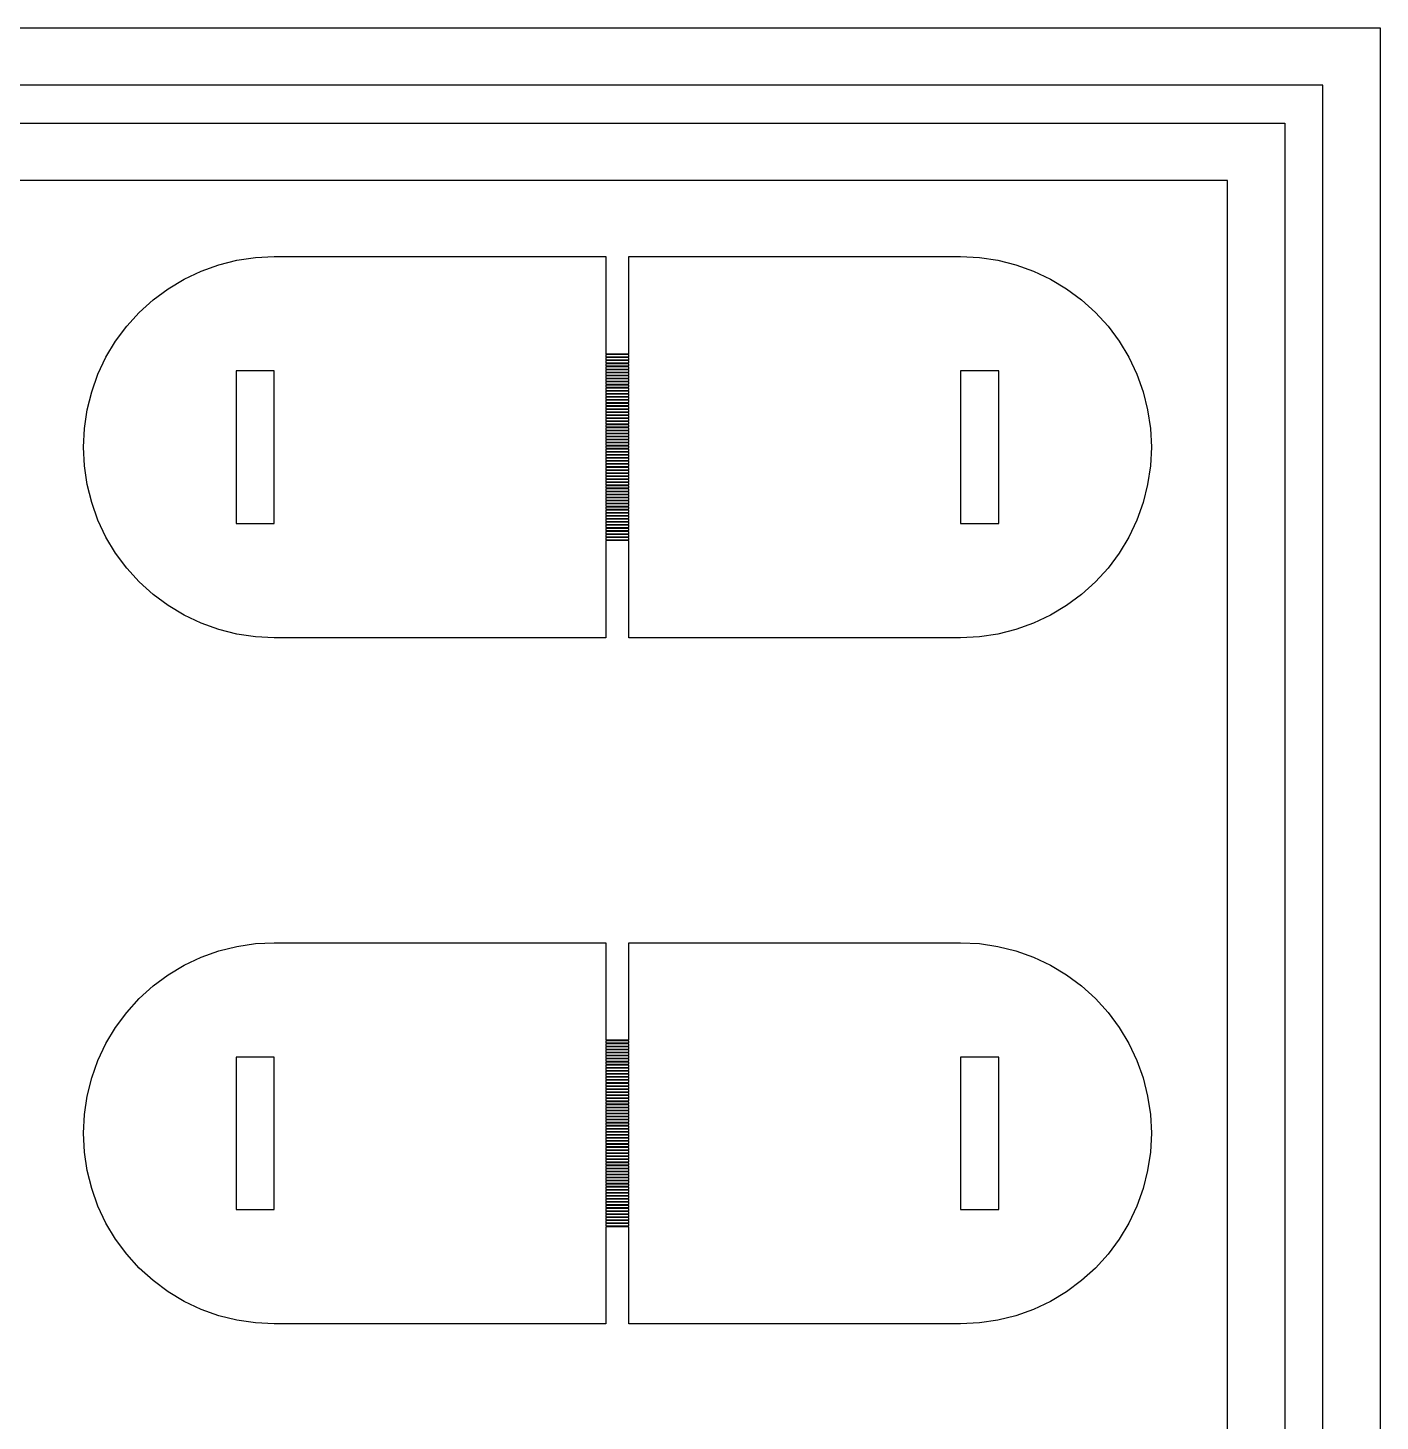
# Model space of a CAD drawing. Header units: metres. Extents: x -16 to 132, y -40 to 113.
# Drawn here: x 93.33 to 111.46, y 55.96 to 74.65 of the extents above; entities that cross this region are included whole.
import ezdxf

# ---------------------------------------------------------------- set-up
doc = ezdxf.new("R2010")
doc.units = ezdxf.units.M

msp = doc.modelspace()

# ---------------------------------------------------------------- linework, layer by layer
for p, q in [((-1.0226, 74.6498), (111.463, 74.6498)), ((111.463, 74.6498), (111.463, -1.0226)), ((110.696, 73.8828), (-0.25565, 73.8828)), ((110.696, -0.25565), (110.696, 73.8828)), ((0.25565, 73.3715), (110.185, 73.3715)), ((110.185, 73.3715), (110.185, 0.25565)), ((109.418, 72.6046), (1.0226, 72.6046)), ((109.418, 1.0226), (109.418, 72.6046)), ((96.3851, 71.5697), (96.6357, 71.582)), ((96.6357, 71.582), (101.084, 71.582)), ((101.084, 71.582), (101.084, 70.2782)), ((101.391, 70.2782), (101.391, 71.582)), ((101.391, 71.582), (105.839, 71.582)), ((105.839, 71.582), (106.09, 71.5697)), ((95.6574, 71.3874), (95.8936, 71.4719)), ((95.8936, 71.4719), (96.1369, 71.5329)), ((96.1369, 71.5329), (96.3851, 71.5697)), ((106.09, 71.5697), (106.338, 71.5329)), ((106.338, 71.5329), (106.581, 71.4719)), ((106.581, 71.4719), (106.817, 71.3874)), ((95.2154, 71.1511), (95.4306, 71.2801)), ((95.4306, 71.2801), (95.6574, 71.3874)), ((106.817, 71.3874), (107.044, 71.2801)), ((107.044, 71.2801), (107.259, 71.1511)), ((95.0139, 71.0017), (95.2154, 71.1511)), ((107.259, 71.1511), (107.461, 71.0017)), ((94.6595, 70.6473), (94.828, 70.8332)), ((94.828, 70.8332), (95.0139, 71.0017)), ((107.461, 71.0017), (107.647, 70.8332)), ((107.647, 70.8332), (107.815, 70.6473)), ((94.5101, 70.4458), (94.6595, 70.6473)), ((107.815, 70.6473), (107.965, 70.4458)), ((94.3811, 70.2306), (94.5101, 70.4458)), ((101.084, 70.2782), (101.391, 70.2782)), ((101.391, 70.2679), (101.084, 70.2679)), ((101.084, 70.2679), (101.084, 70.2373)), ((101.391, 70.2373), (101.391, 70.2679)), ((107.965, 70.4458), (108.094, 70.2306)), ((94.2738, 70.0038), (94.3811, 70.2306)), ((101.084, 70.2373), (101.391, 70.2373)), ((101.391, 70.227), (101.084, 70.227)), ((101.084, 70.227), (101.084, 70.1964)), ((101.084, 70.1964), (101.391, 70.1964)), ((101.391, 70.1861), (101.084, 70.1861)), ((101.084, 70.1861), (101.084, 70.1555)), ((101.084, 70.1555), (101.391, 70.1555)), ((101.391, 70.1452), (101.084, 70.1452)), ((101.084, 70.1452), (101.084, 70.1145)), ((101.084, 70.1145), (101.391, 70.1145)), ((101.391, 70.1043), (101.084, 70.1043)), ((101.084, 70.1043), (101.084, 70.0737)), ((101.391, 70.1964), (101.391, 70.227)), ((101.391, 70.1555), (101.391, 70.1861)), ((101.391, 70.1145), (101.391, 70.1452)), ((101.391, 70.0737), (101.391, 70.1043)), ((108.094, 70.2306), (108.201, 70.0038)), ((94.1893, 69.7676), (94.2738, 70.0038)), ((96.6357, 70.0481), (96.1244, 70.0481)), ((96.1244, 70.0481), (96.1244, 68.0029)), ((96.6357, 68.0029), (96.6357, 70.0481)), ((101.084, 70.0737), (101.391, 70.0737)), ((101.391, 70.0634), (101.084, 70.0634)), ((101.084, 70.0634), (101.084, 70.0327)), ((101.084, 70.0327), (101.391, 70.0327)), ((101.391, 70.0225), (101.084, 70.0225)), ((101.084, 70.0225), (101.084, 69.9918)), ((101.084, 69.9918), (101.391, 69.9918)), ((101.391, 69.9816), (101.084, 69.9816)), ((101.084, 69.9816), (101.084, 69.9509)), ((101.084, 69.9509), (101.391, 69.9509)), ((101.391, 69.9407), (101.084, 69.9407)), ((101.084, 69.9407), (101.084, 69.91)), ((101.084, 69.91), (101.391, 69.91)), ((101.391, 69.8998), (101.084, 69.8998)), ((101.084, 69.8998), (101.084, 69.8691)), ((101.391, 70.0327), (101.391, 70.0634)), ((101.391, 69.9918), (101.391, 70.0225)), ((101.391, 69.9509), (101.391, 69.9816)), ((101.391, 69.91), (101.391, 69.9407)), ((101.391, 69.8691), (101.391, 69.8998)), ((106.35, 70.0481), (105.839, 70.0481)), ((105.839, 70.0481), (105.839, 68.0029)), ((106.35, 68.0029), (106.35, 70.0481)), ((108.201, 70.0038), (108.286, 69.7676)), ((94.1283, 69.5242), (94.1893, 69.7676)), ((101.084, 69.8691), (101.391, 69.8691)), ((101.391, 69.8589), (101.084, 69.8589)), ((101.084, 69.8589), (101.084, 69.8282)), ((101.084, 69.8282), (101.391, 69.8282)), ((101.391, 69.818), (101.084, 69.818)), ((101.084, 69.818), (101.084, 69.7873)), ((101.084, 69.7873), (101.391, 69.7873)), ((101.391, 69.7771), (101.084, 69.7771)), ((101.084, 69.7771), (101.084, 69.7464)), ((101.084, 69.7464), (101.391, 69.7464)), ((101.391, 69.7362), (101.084, 69.7362)), ((101.084, 69.7362), (101.084, 69.7055)), ((101.391, 69.8282), (101.391, 69.8589)), ((101.391, 69.7873), (101.391, 69.818)), ((101.391, 69.7464), (101.391, 69.7771)), ((101.391, 69.7055), (101.391, 69.7362)), ((108.286, 69.7676), (108.346, 69.5242)), ((94.0915, 69.2761), (94.1283, 69.5242)), ((101.084, 69.7055), (101.391, 69.7055)), ((101.391, 69.6953), (101.084, 69.6953)), ((101.084, 69.6953), (101.084, 69.6646)), ((101.084, 69.6646), (101.391, 69.6646)), ((101.391, 69.6544), (101.084, 69.6544)), ((101.084, 69.6544), (101.084, 69.6237)), ((101.084, 69.6237), (101.391, 69.6237)), ((101.391, 69.6135), (101.084, 69.6135)), ((101.084, 69.6135), (101.084, 69.5828)), ((101.084, 69.5828), (101.391, 69.5828)), ((101.391, 69.5726), (101.084, 69.5726)), ((101.084, 69.5726), (101.084, 69.5419)), ((101.084, 69.5419), (101.391, 69.5419)), ((101.391, 69.5317), (101.084, 69.5317)), ((101.084, 69.5317), (101.084, 69.501)), ((101.391, 69.6646), (101.391, 69.6953)), ((101.391, 69.6237), (101.391, 69.6544)), ((101.391, 69.5828), (101.391, 69.6135)), ((101.391, 69.5419), (101.391, 69.5726)), ((101.391, 69.501), (101.391, 69.5317)), ((108.346, 69.5242), (108.383, 69.2761)), ((101.084, 69.501), (101.391, 69.501)), ((101.391, 69.4908), (101.084, 69.4908)), ((101.084, 69.4908), (101.084, 69.4601)), ((101.084, 69.4601), (101.391, 69.4601)), ((101.391, 69.4499), (101.084, 69.4499)), ((101.084, 69.4499), (101.084, 69.4192)), ((101.084, 69.4192), (101.391, 69.4192)), ((101.391, 69.409), (101.084, 69.409)), ((101.084, 69.409), (101.084, 69.3783)), ((101.084, 69.3783), (101.391, 69.3783)), ((101.391, 69.3681), (101.084, 69.3681)), ((101.084, 69.3681), (101.084, 69.3374)), ((101.084, 69.3374), (101.391, 69.3374)), ((101.391, 69.4601), (101.391, 69.4908)), ((101.391, 69.4192), (101.391, 69.4499)), ((101.391, 69.3783), (101.391, 69.409)), ((101.391, 69.3374), (101.391, 69.3681)), ((94.0792, 69.0255), (94.0915, 69.2761)), ((101.391, 69.3272), (101.084, 69.3272)), ((101.084, 69.3272), (101.084, 69.2965)), ((101.084, 69.2965), (101.391, 69.2965)), ((101.391, 69.2862), (101.084, 69.2862)), ((101.084, 69.2862), (101.084, 69.2556)), ((101.084, 69.2556), (101.391, 69.2556)), ((101.391, 69.2453), (101.084, 69.2453)), ((101.084, 69.2453), (101.084, 69.2147)), ((101.084, 69.2147), (101.391, 69.2147)), ((101.391, 69.2044), (101.084, 69.2044)), ((101.084, 69.2044), (101.084, 69.1738)), ((101.084, 69.1738), (101.391, 69.1738)), ((101.391, 69.1635), (101.084, 69.1635)), ((101.084, 69.1635), (101.084, 69.1329)), ((101.391, 69.2965), (101.391, 69.3272)), ((101.391, 69.2556), (101.391, 69.2862)), ((101.391, 69.2147), (101.391, 69.2453)), ((101.391, 69.1738), (101.391, 69.2044)), ((101.391, 69.1329), (101.391, 69.1635)), ((108.383, 69.2761), (108.396, 69.0255)), ((94.0915, 68.7749), (94.0792, 69.0255)), ((101.084, 69.1329), (101.391, 69.1329)), ((101.391, 69.1226), (101.084, 69.1226)), ((101.084, 69.1226), (101.084, 69.0919)), ((101.084, 69.0919), (101.391, 69.0919)), ((101.391, 69.0817), (101.084, 69.0817)), ((101.084, 69.0817), (101.084, 69.0511)), ((101.084, 69.0511), (101.391, 69.0511)), ((101.391, 69.0408), (101.084, 69.0408)), ((101.084, 69.0408), (101.084, 69.0101)), ((101.084, 69.0101), (101.391, 69.0101)), ((101.391, 68.9999), (101.084, 68.9999)), ((101.084, 68.9999), (101.084, 68.9693)), ((101.084, 68.9693), (101.391, 68.9693)), ((101.391, 69.0919), (101.391, 69.1226)), ((101.391, 69.0511), (101.391, 69.0817)), ((101.391, 69.0101), (101.391, 69.0408)), ((101.391, 68.9693), (101.391, 68.9999)), ((108.396, 69.0255), (108.383, 68.7749)), ((94.1283, 68.5267), (94.0915, 68.7749)), ((101.391, 68.959), (101.084, 68.959)), ((101.084, 68.959), (101.084, 68.9284)), ((101.084, 68.9284), (101.391, 68.9284)), ((101.391, 68.9181), (101.084, 68.9181)), ((101.084, 68.9181), (101.084, 68.8875)), ((101.084, 68.8875), (101.391, 68.8875)), ((101.391, 68.8772), (101.084, 68.8772)), ((101.084, 68.8772), (101.084, 68.8465)), ((101.084, 68.8465), (101.391, 68.8465)), ((101.391, 68.8363), (101.084, 68.8363)), ((101.084, 68.8363), (101.084, 68.8056)), ((101.084, 68.8056), (101.391, 68.8056)), ((101.391, 68.7954), (101.084, 68.7954)), ((101.084, 68.7954), (101.084, 68.7647)), ((101.391, 68.9284), (101.391, 68.959)), ((101.391, 68.8875), (101.391, 68.9181)), ((101.391, 68.8465), (101.391, 68.8772)), ((101.391, 68.8056), (101.391, 68.8363)), ((101.391, 68.7647), (101.391, 68.7954)), ((108.383, 68.7749), (108.346, 68.5267)), ((101.084, 68.7647), (101.391, 68.7647)), ((101.391, 68.7545), (101.084, 68.7545)), ((101.084, 68.7545), (101.084, 68.7238)), ((101.084, 68.7238), (101.391, 68.7238)), ((101.391, 68.7136), (101.084, 68.7136)), ((101.084, 68.7136), (101.084, 68.6829)), ((101.084, 68.6829), (101.391, 68.6829)), ((101.391, 68.6727), (101.084, 68.6727)), ((101.084, 68.6727), (101.084, 68.642)), ((101.084, 68.642), (101.391, 68.642)), ((101.391, 68.6318), (101.084, 68.6318)), ((101.084, 68.6318), (101.084, 68.6011)), ((101.084, 68.6011), (101.391, 68.6011)), ((101.391, 68.5909), (101.084, 68.5909)), ((101.084, 68.5909), (101.084, 68.5602)), ((101.391, 68.7238), (101.391, 68.7545)), ((101.391, 68.6829), (101.391, 68.7136)), ((101.391, 68.642), (101.391, 68.6727)), ((101.391, 68.6011), (101.391, 68.6318)), ((101.391, 68.5602), (101.391, 68.5909)), ((94.1893, 68.2834), (94.1283, 68.5267)), ((101.084, 68.5602), (101.391, 68.5602)), ((101.391, 68.55), (101.084, 68.55)), ((101.084, 68.55), (101.084, 68.5193)), ((101.084, 68.5193), (101.391, 68.5193)), ((101.391, 68.5091), (101.084, 68.5091)), ((101.084, 68.5091), (101.084, 68.4784)), ((101.084, 68.4784), (101.391, 68.4784)), ((101.391, 68.4682), (101.084, 68.4682)), ((101.084, 68.4682), (101.084, 68.4375)), ((101.084, 68.4375), (101.391, 68.4375)), ((101.391, 68.4273), (101.084, 68.4273)), ((101.084, 68.4273), (101.084, 68.3966)), ((101.391, 68.5193), (101.391, 68.55)), ((101.391, 68.4784), (101.391, 68.5091)), ((101.391, 68.4375), (101.391, 68.4682)), ((101.391, 68.3966), (101.391, 68.4273)), ((108.346, 68.5267), (108.286, 68.2834)), ((94.2738, 68.0472), (94.1893, 68.2834)), ((101.084, 68.3966), (101.391, 68.3966)), ((101.391, 68.3864), (101.084, 68.3864)), ((101.084, 68.3864), (101.084, 68.3557)), ((101.084, 68.3557), (101.391, 68.3557)), ((101.391, 68.3455), (101.084, 68.3455)), ((101.084, 68.3455), (101.084, 68.3148)), ((101.084, 68.3148), (101.391, 68.3148)), ((101.391, 68.3046), (101.084, 68.3046)), ((101.084, 68.3046), (101.084, 68.2739)), ((101.084, 68.2739), (101.391, 68.2739)), ((101.391, 68.2637), (101.084, 68.2637)), ((101.084, 68.2637), (101.084, 68.233)), ((101.084, 68.233), (101.391, 68.233)), ((101.391, 68.2228), (101.084, 68.2228)), ((101.084, 68.2228), (101.084, 68.1921)), ((101.391, 68.3557), (101.391, 68.3864)), ((101.391, 68.3148), (101.391, 68.3455)), ((101.391, 68.2739), (101.391, 68.3046)), ((101.391, 68.233), (101.391, 68.2637)), ((101.391, 68.1921), (101.391, 68.2228)), ((108.286, 68.2834), (108.201, 68.0472)), ((94.3811, 67.8204), (94.2738, 68.0472)), ((101.084, 68.1921), (101.391, 68.1921)), ((101.391, 68.1819), (101.084, 68.1819)), ((101.084, 68.1819), (101.084, 68.1512)), ((101.084, 68.1512), (101.391, 68.1512)), ((101.391, 68.141), (101.084, 68.141)), ((101.084, 68.141), (101.084, 68.1103)), ((101.084, 68.1103), (101.391, 68.1103)), ((101.391, 68.1), (101.084, 68.1)), ((101.084, 68.1), (101.084, 68.0694)), ((101.084, 68.0694), (101.391, 68.0694)), ((101.391, 68.0591), (101.084, 68.0591)), ((101.084, 68.0591), (101.084, 68.0285)), ((101.084, 68.0285), (101.391, 68.0285)), ((101.391, 68.1512), (101.391, 68.1819)), ((101.391, 68.1103), (101.391, 68.141)), ((101.391, 68.0694), (101.391, 68.1)), ((101.391, 68.0285), (101.391, 68.0591)), ((108.201, 68.0472), (108.094, 67.8204)), ((96.1244, 68.0029), (96.6357, 68.0029)), ((101.391, 68.0182), (101.084, 68.0182)), ((101.084, 68.0182), (101.084, 67.9875)), ((101.084, 67.9875), (101.391, 67.9875)), ((101.391, 67.9773), (101.084, 67.9773)), ((101.084, 67.9773), (101.084, 67.9467)), ((101.084, 67.9467), (101.391, 67.9467)), ((101.391, 67.9364), (101.084, 67.9364)), ((101.084, 67.9364), (101.084, 67.9058)), ((101.084, 67.9058), (101.391, 67.9058)), ((101.391, 67.8955), (101.084, 67.8955)), ((101.084, 67.8955), (101.084, 67.8649)), ((101.084, 67.8649), (101.391, 67.8649)), ((101.391, 67.8546), (101.084, 67.8546)), ((101.084, 67.8546), (101.084, 67.8239)), ((101.391, 67.9875), (101.391, 68.0182)), ((101.391, 67.9467), (101.391, 67.9773)), ((101.391, 67.9058), (101.391, 67.9364)), ((101.391, 67.8649), (101.391, 67.8955)), ((101.391, 67.8239), (101.391, 67.8546)), ((105.839, 68.0029), (106.35, 68.0029)), ((94.5101, 67.6052), (94.3811, 67.8204)), ((101.084, 67.8239), (101.391, 67.8239)), ((101.391, 67.8137), (101.084, 67.8137)), ((101.084, 67.8137), (101.084, 67.783)), ((101.084, 67.783), (101.391, 67.783)), ((101.391, 67.7728), (101.084, 67.7728)), ((101.084, 67.7728), (101.084, 66.469)), ((101.391, 67.783), (101.391, 67.8137)), ((101.391, 66.469), (101.391, 67.7728)), ((108.094, 67.8204), (107.965, 67.6052)), ((94.6595, 67.4037), (94.5101, 67.6052)), ((107.965, 67.6052), (107.815, 67.4037)), ((94.828, 67.2178), (94.6595, 67.4037)), ((107.815, 67.4037), (107.647, 67.2178)), ((95.0139, 67.0493), (94.828, 67.2178)), ((107.647, 67.2178), (107.461, 67.0493)), ((95.2154, 66.8999), (95.0139, 67.0493)), ((107.461, 67.0493), (107.259, 66.8999)), ((95.4306, 66.7709), (95.2154, 66.8999)), ((95.6574, 66.6636), (95.4306, 66.7709)), ((107.044, 66.7709), (106.817, 66.6636)), ((107.259, 66.8999), (107.044, 66.7709)), ((95.8936, 66.5791), (95.6574, 66.6636)), ((96.1369, 66.5181), (95.8936, 66.5791)), ((106.581, 66.5791), (106.338, 66.5181)), ((106.817, 66.6636), (106.581, 66.5791)), ((96.3851, 66.4813), (96.1369, 66.5181)), ((96.6357, 66.469), (96.3851, 66.4813)), ((101.084, 66.469), (96.6357, 66.469)), ((105.839, 66.469), (101.391, 66.469)), ((106.09, 66.4813), (105.839, 66.469)), ((106.338, 66.5181), (106.09, 66.4813)), ((95.6574, 62.184), (95.8936, 62.2685)), ((95.8936, 62.2685), (96.1369, 62.3295)), ((96.1369, 62.3295), (96.3851, 62.3663)), ((96.3851, 62.3663), (96.6357, 62.3786)), ((96.6357, 62.3786), (101.084, 62.3786)), ((101.084, 62.3786), (101.084, 61.0748)), ((101.391, 61.0748), (101.391, 62.3786)), ((101.391, 62.3786), (105.839, 62.3786)), ((105.839, 62.3786), (106.09, 62.3663)), ((106.09, 62.3663), (106.338, 62.3295)), ((106.338, 62.3295), (106.581, 62.2685)), ((106.581, 62.2685), (106.817, 62.184)), ((95.2154, 61.9477), (95.4306, 62.0767)), ((95.4306, 62.0767), (95.6574, 62.184)), ((106.817, 62.184), (107.044, 62.0767)), ((107.044, 62.0767), (107.259, 61.9477)), ((95.0139, 61.7983), (95.2154, 61.9477)), ((107.259, 61.9477), (107.461, 61.7983)), ((94.828, 61.6298), (95.0139, 61.7983)), ((107.461, 61.7983), (107.647, 61.6298)), ((94.6595, 61.4439), (94.828, 61.6298)), ((107.647, 61.6298), (107.815, 61.4439)), ((94.5101, 61.2424), (94.6595, 61.4439)), ((107.815, 61.4439), (107.965, 61.2424)), ((94.3811, 61.0272), (94.5101, 61.2424)), ((107.965, 61.2424), (108.094, 61.0272)), ((94.2738, 60.8004), (94.3811, 61.0272)), ((101.084, 61.0748), (101.391, 61.0748)), ((101.391, 61.0645), (101.084, 61.0645)), ((101.084, 61.0645), (101.084, 61.0339)), ((101.084, 61.0339), (101.391, 61.0339)), ((101.391, 61.0236), (101.084, 61.0236)), ((101.084, 61.0236), (101.084, 60.993)), ((101.084, 60.993), (101.391, 60.993)), ((101.391, 60.9827), (101.084, 60.9827)), ((101.084, 60.9827), (101.084, 60.9521)), ((101.084, 60.9521), (101.391, 60.9521)), ((101.391, 60.9418), (101.084, 60.9418)), ((101.084, 60.9418), (101.084, 60.9111)), ((101.391, 61.0339), (101.391, 61.0645)), ((101.391, 60.993), (101.391, 61.0236)), ((101.391, 60.9521), (101.391, 60.9827)), ((101.391, 60.9111), (101.391, 60.9418)), ((108.094, 61.0272), (108.201, 60.8004)), ((94.1893, 60.5642), (94.2738, 60.8004)), ((96.6357, 60.8447), (96.1244, 60.8447)), ((96.1244, 60.8447), (96.1244, 58.7995)), ((96.6357, 58.7995), (96.6357, 60.8447)), ((101.084, 60.9111), (101.391, 60.9111)), ((101.391, 60.9009), (101.084, 60.9009)), ((101.084, 60.9009), (101.084, 60.8703)), ((101.084, 60.8703), (101.391, 60.8703)), ((101.391, 60.86), (101.084, 60.86)), ((101.084, 60.86), (101.084, 60.8293)), ((101.084, 60.8293), (101.391, 60.8293)), ((101.391, 60.8191), (101.084, 60.8191)), ((101.084, 60.8191), (101.084, 60.7884)), ((101.084, 60.7884), (101.391, 60.7884)), ((101.391, 60.7782), (101.084, 60.7782)), ((101.084, 60.7782), (101.084, 60.7475)), ((101.084, 60.7475), (101.391, 60.7475)), ((101.391, 60.7373), (101.084, 60.7373)), ((101.084, 60.7373), (101.084, 60.7066)), ((101.391, 60.8703), (101.391, 60.9009)), ((101.391, 60.8293), (101.391, 60.86)), ((101.391, 60.7884), (101.391, 60.8191)), ((101.391, 60.7475), (101.391, 60.7782)), ((101.391, 60.7066), (101.391, 60.7373)), ((106.35, 60.8447), (105.839, 60.8447)), ((105.839, 60.8447), (105.839, 58.7995)), ((106.35, 58.7995), (106.35, 60.8447)), ((108.201, 60.8004), (108.286, 60.5642)), ((94.1283, 60.3208), (94.1893, 60.5642)), ((101.084, 60.7066), (101.391, 60.7066)), ((101.391, 60.6964), (101.084, 60.6964)), ((101.084, 60.6964), (101.084, 60.6657)), ((101.084, 60.6657), (101.391, 60.6657)), ((101.391, 60.6555), (101.084, 60.6555)), ((101.084, 60.6555), (101.084, 60.6248)), ((101.084, 60.6248), (101.391, 60.6248)), ((101.391, 60.6146), (101.084, 60.6146)), ((101.084, 60.6146), (101.084, 60.5839)), ((101.084, 60.5839), (101.391, 60.5839)), ((101.391, 60.5737), (101.084, 60.5737)), ((101.084, 60.5737), (101.084, 60.543)), ((101.391, 60.6657), (101.391, 60.6964)), ((101.391, 60.6248), (101.391, 60.6555)), ((101.391, 60.5839), (101.391, 60.6146)), ((101.391, 60.543), (101.391, 60.5737)), ((108.286, 60.5642), (108.346, 60.3208)), ((101.084, 60.543), (101.391, 60.543)), ((101.391, 60.5328), (101.084, 60.5328)), ((101.084, 60.5328), (101.084, 60.5021)), ((101.084, 60.5021), (101.391, 60.5021)), ((101.391, 60.4919), (101.084, 60.4919)), ((101.084, 60.4919), (101.084, 60.4612)), ((101.084, 60.4612), (101.391, 60.4612)), ((101.391, 60.451), (101.084, 60.451)), ((101.084, 60.451), (101.084, 60.4203)), ((101.084, 60.4203), (101.391, 60.4203)), ((101.391, 60.4101), (101.084, 60.4101)), ((101.084, 60.4101), (101.084, 60.3794)), ((101.084, 60.3794), (101.391, 60.3794)), ((101.391, 60.3692), (101.084, 60.3692)), ((101.084, 60.3692), (101.084, 60.3385)), ((101.391, 60.5021), (101.391, 60.5328)), ((101.391, 60.4612), (101.391, 60.4919)), ((101.391, 60.4203), (101.391, 60.451)), ((101.391, 60.3794), (101.391, 60.4101)), ((101.391, 60.3385), (101.391, 60.3692)), ((94.0915, 60.0727), (94.1283, 60.3208)), ((101.084, 60.3385), (101.391, 60.3385)), ((101.391, 60.3283), (101.084, 60.3283)), ((101.084, 60.3283), (101.084, 60.2976)), ((101.084, 60.2976), (101.391, 60.2976)), ((101.391, 60.2874), (101.084, 60.2874)), ((101.084, 60.2874), (101.084, 60.2567)), ((101.084, 60.2567), (101.391, 60.2567)), ((101.391, 60.2465), (101.084, 60.2465)), ((101.084, 60.2465), (101.084, 60.2158)), ((101.084, 60.2158), (101.391, 60.2158)), ((101.391, 60.2056), (101.084, 60.2056)), ((101.084, 60.2056), (101.084, 60.1749)), ((101.391, 60.2976), (101.391, 60.3283)), ((101.391, 60.2567), (101.391, 60.2874)), ((101.391, 60.2158), (101.391, 60.2465)), ((101.391, 60.1749), (101.391, 60.2056)), ((108.346, 60.3208), (108.383, 60.0727)), ((94.0792, 59.8221), (94.0915, 60.0727)), ((101.084, 60.1749), (101.391, 60.1749)), ((101.391, 60.1647), (101.084, 60.1647)), ((101.084, 60.1647), (101.084, 60.134)), ((101.084, 60.134), (101.391, 60.134)), ((101.391, 60.1238), (101.084, 60.1238)), ((101.084, 60.1238), (101.084, 60.0931)), ((101.084, 60.0931), (101.391, 60.0931)), ((101.391, 60.0828), (101.084, 60.0828)), ((101.084, 60.0828), (101.084, 60.0522)), ((101.084, 60.0522), (101.391, 60.0522)), ((101.391, 60.0419), (101.084, 60.0419)), ((101.084, 60.0419), (101.084, 60.0113)), ((101.084, 60.0113), (101.391, 60.0113)), ((101.391, 60.001), (101.084, 60.001)), ((101.084, 60.001), (101.084, 59.9704)), ((101.391, 60.134), (101.391, 60.1647)), ((101.391, 60.0931), (101.391, 60.1238)), ((101.391, 60.0522), (101.391, 60.0828)), ((101.391, 60.0113), (101.391, 60.0419)), ((101.391, 59.9704), (101.391, 60.001)), ((108.383, 60.0727), (108.396, 59.8221)), ((94.0915, 59.5715), (94.0792, 59.8221)), ((101.084, 59.9704), (101.391, 59.9704)), ((101.391, 59.9601), (101.084, 59.9601)), ((101.084, 59.9601), (101.084, 59.9295)), ((101.084, 59.9295), (101.391, 59.9295)), ((101.391, 59.9192), (101.084, 59.9192)), ((101.084, 59.9192), (101.084, 59.8885)), ((101.084, 59.8885), (101.391, 59.8885)), ((101.391, 59.8783), (101.084, 59.8783)), ((101.084, 59.8783), (101.084, 59.8477)), ((101.084, 59.8477), (101.391, 59.8477)), ((101.391, 59.8374), (101.084, 59.8374)), ((101.084, 59.8374), (101.084, 59.8067)), ((101.084, 59.8067), (101.391, 59.8067)), ((101.391, 59.9295), (101.391, 59.9601)), ((101.391, 59.8885), (101.391, 59.9192)), ((101.391, 59.8477), (101.391, 59.8783)), ((101.391, 59.8067), (101.391, 59.8374)), ((108.396, 59.8221), (108.383, 59.5715)), ((101.391, 59.7965), (101.084, 59.7965)), ((101.084, 59.7965), (101.084, 59.7659)), ((101.084, 59.7659), (101.391, 59.7659)), ((101.391, 59.7556), (101.084, 59.7556)), ((101.084, 59.7556), (101.084, 59.725)), ((101.084, 59.725), (101.391, 59.725)), ((101.391, 59.7147), (101.084, 59.7147)), ((101.084, 59.7147), (101.084, 59.6841)), ((101.084, 59.6841), (101.391, 59.6841)), ((101.391, 59.6738), (101.084, 59.6738)), ((101.084, 59.6738), (101.084, 59.6431)), ((101.084, 59.6431), (101.391, 59.6431)), ((101.391, 59.6329), (101.084, 59.6329)), ((101.084, 59.6329), (101.084, 59.6022)), ((101.391, 59.7659), (101.391, 59.7965)), ((101.391, 59.725), (101.391, 59.7556)), ((101.391, 59.6841), (101.391, 59.7147)), ((101.391, 59.6431), (101.391, 59.6738)), ((101.391, 59.6022), (101.391, 59.6329)), ((94.1283, 59.3233), (94.0915, 59.5715)), ((101.084, 59.6022), (101.391, 59.6022)), ((101.391, 59.592), (101.084, 59.592)), ((101.084, 59.592), (101.084, 59.5613)), ((101.084, 59.5613), (101.391, 59.5613)), ((101.391, 59.5511), (101.084, 59.5511)), ((101.084, 59.5511), (101.084, 59.5204)), ((101.084, 59.5204), (101.391, 59.5204)), ((101.391, 59.5102), (101.084, 59.5102)), ((101.084, 59.5102), (101.084, 59.4795)), ((101.084, 59.4795), (101.391, 59.4795)), ((101.391, 59.4693), (101.084, 59.4693)), ((101.084, 59.4693), (101.084, 59.4386)), ((101.084, 59.4386), (101.391, 59.4386)), ((101.391, 59.5613), (101.391, 59.592)), ((101.391, 59.5204), (101.391, 59.5511)), ((101.391, 59.4795), (101.391, 59.5102)), ((101.391, 59.4386), (101.391, 59.4693)), ((108.383, 59.5715), (108.346, 59.3233)), ((94.1893, 59.08), (94.1283, 59.3233)), ((101.391, 59.4284), (101.084, 59.4284)), ((101.084, 59.4284), (101.084, 59.3977)), ((101.084, 59.3977), (101.391, 59.3977)), ((101.391, 59.3875), (101.084, 59.3875)), ((101.084, 59.3875), (101.084, 59.3568)), ((101.084, 59.3568), (101.391, 59.3568)), ((101.391, 59.3466), (101.084, 59.3466)), ((101.084, 59.3466), (101.084, 59.3159)), ((101.084, 59.3159), (101.391, 59.3159)), ((101.391, 59.3057), (101.084, 59.3057)), ((101.084, 59.3057), (101.084, 59.275)), ((101.084, 59.275), (101.391, 59.275)), ((101.391, 59.2648), (101.084, 59.2648)), ((101.084, 59.2648), (101.084, 59.2341)), ((101.391, 59.3977), (101.391, 59.4284)), ((101.391, 59.3568), (101.391, 59.3875)), ((101.391, 59.3159), (101.391, 59.3466)), ((101.391, 59.275), (101.391, 59.3057)), ((101.391, 59.2341), (101.391, 59.2648)), ((108.346, 59.3233), (108.286, 59.08)), ((94.2738, 58.8438), (94.1893, 59.08)), ((101.084, 59.2341), (101.391, 59.2341)), ((101.391, 59.2239), (101.084, 59.2239)), ((101.084, 59.2239), (101.084, 59.1932)), ((101.084, 59.1932), (101.391, 59.1932)), ((101.391, 59.183), (101.084, 59.183)), ((101.084, 59.183), (101.084, 59.1523)), ((101.084, 59.1523), (101.391, 59.1523)), ((101.391, 59.1421), (101.084, 59.1421)), ((101.084, 59.1421), (101.084, 59.1114)), ((101.084, 59.1114), (101.391, 59.1114)), ((101.391, 59.1012), (101.084, 59.1012)), ((101.084, 59.1012), (101.084, 59.0705)), ((101.084, 59.0705), (101.391, 59.0705)), ((101.391, 59.0603), (101.084, 59.0603)), ((101.084, 59.0603), (101.084, 59.0296)), ((101.391, 59.1932), (101.391, 59.2239)), ((101.391, 59.1523), (101.391, 59.183)), ((101.391, 59.1114), (101.391, 59.1421)), ((101.391, 59.0705), (101.391, 59.1012)), ((101.391, 59.0296), (101.391, 59.0603)), ((108.286, 59.08), (108.201, 58.8438)), ((101.084, 59.0296), (101.391, 59.0296)), ((101.391, 59.0194), (101.084, 59.0194)), ((101.084, 59.0194), (101.084, 58.9887)), ((101.084, 58.9887), (101.391, 58.9887)), ((101.391, 58.9785), (101.084, 58.9785)), ((101.084, 58.9785), (101.084, 58.9478)), ((101.084, 58.9478), (101.391, 58.9478)), ((101.391, 58.9375), (101.084, 58.9375)), ((101.084, 58.9375), (101.084, 58.9069)), ((101.084, 58.9069), (101.391, 58.9069)), ((101.391, 58.8966), (101.084, 58.8966)), ((101.084, 58.8966), (101.084, 58.866)), ((101.391, 58.9887), (101.391, 59.0194)), ((101.391, 58.9478), (101.391, 58.9785)), ((101.391, 58.9069), (101.391, 58.9375)), ((101.391, 58.866), (101.391, 58.8966)), ((94.3811, 58.617), (94.2738, 58.8438)), ((96.1244, 58.7995), (96.6357, 58.7995)), ((101.084, 58.866), (101.391, 58.866)), ((101.391, 58.8557), (101.084, 58.8557)), ((101.084, 58.8557), (101.084, 58.8251)), ((101.084, 58.8251), (101.391, 58.8251)), ((101.391, 58.8148), (101.084, 58.8148)), ((101.084, 58.8148), (101.084, 58.7841)), ((101.084, 58.7841), (101.391, 58.7841)), ((101.391, 58.7739), (101.084, 58.7739)), ((101.084, 58.7739), (101.084, 58.7433)), ((101.084, 58.7433), (101.391, 58.7433)), ((101.391, 58.733), (101.084, 58.733)), ((101.084, 58.733), (101.084, 58.7024)), ((101.084, 58.7024), (101.391, 58.7024)), ((101.391, 58.6921), (101.084, 58.6921)), ((101.084, 58.6921), (101.084, 58.6615)), ((101.391, 58.8251), (101.391, 58.8557)), ((101.391, 58.7841), (101.391, 58.8148)), ((101.391, 58.7433), (101.391, 58.7739)), ((101.391, 58.7024), (101.391, 58.733)), ((101.391, 58.6615), (101.391, 58.6921)), ((105.839, 58.7995), (106.35, 58.7995)), ((108.201, 58.8438), (108.094, 58.617)), ((94.5101, 58.4018), (94.3811, 58.617)), ((101.084, 58.6615), (101.391, 58.6615)), ((101.391, 58.6512), (101.084, 58.6512)), ((101.084, 58.6512), (101.084, 58.6205)), ((101.084, 58.6205), (101.391, 58.6205)), ((101.391, 58.6103), (101.084, 58.6103)), ((101.084, 58.6103), (101.084, 58.5796)), ((101.084, 58.5796), (101.391, 58.5796)), ((101.391, 58.5694), (101.084, 58.5694)), ((101.084, 58.5694), (101.084, 57.2656)), ((101.391, 58.6205), (101.391, 58.6512)), ((101.391, 58.5796), (101.391, 58.6103)), ((101.391, 57.2656), (101.391, 58.5694)), ((108.094, 58.617), (107.965, 58.4018)), ((94.6595, 58.2003), (94.5101, 58.4018)), ((107.965, 58.4018), (107.815, 58.2003)), ((94.828, 58.0144), (94.6595, 58.2003)), ((107.815, 58.2003), (107.647, 58.0144)), ((95.0139, 57.8459), (94.828, 58.0144)), ((107.647, 58.0144), (107.461, 57.8459)), ((95.2154, 57.6965), (95.0139, 57.8459)), ((107.461, 57.8459), (107.259, 57.6965)), ((95.4306, 57.5675), (95.2154, 57.6965)), ((95.6574, 57.4602), (95.4306, 57.5675)), ((107.044, 57.5675), (106.817, 57.4602)), ((107.259, 57.6965), (107.044, 57.5675)), ((95.8936, 57.3757), (95.6574, 57.4602)), ((96.1369, 57.3147), (95.8936, 57.3757)), ((106.581, 57.3757), (106.338, 57.3147)), ((106.817, 57.4602), (106.581, 57.3757)), ((96.3851, 57.2779), (96.1369, 57.3147)), ((96.6357, 57.2656), (96.3851, 57.2779)), ((101.084, 57.2656), (96.6357, 57.2656)), ((105.839, 57.2656), (101.391, 57.2656)), ((106.09, 57.2779), (105.839, 57.2656)), ((106.338, 57.3147), (106.09, 57.2779))]:
    msp.add_line(p, q)

doc.saveas('drawing.dxf')
